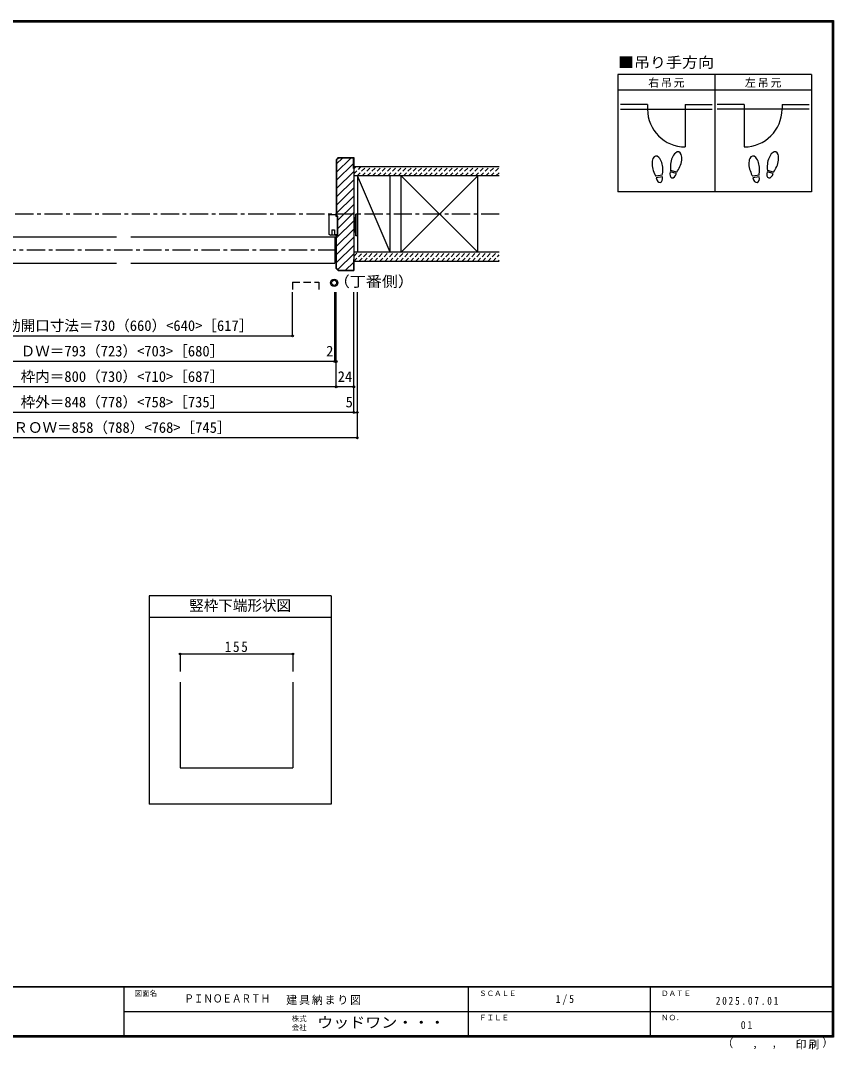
# Model space of a CAD drawing. Units: millimetres at full size, sheet at 1:5; details may follow other scales. Extents: x -973 to 977, y -718 to 696.
# Drawn here: x -140 to 977, y -718 to 696 of the extents above; entities that cross this region are included whole.
import ezdxf
from ezdxf.enums import TextEntityAlignment as Align

# ---------------------------------------------------------------- set-up
doc = ezdxf.new("R2010")
doc.units = ezdxf.units.MM
doc.header["$LTSCALE"] = 5
doc.header["$PDMODE"] = 32
doc.header["$PDSIZE"] = 2.5
for name, pattern in [('CHAIN1', [8, 5, -1, 1, -1]), ('DASHED1', [1.8, 1.2, -0.6]), ('DASHED2', [3, 2, -1])]:
    doc.linetypes.add(name, pattern=pattern)
for name, color, linetype in [('0-0_補助線', 7, 'Continuous'), ('0-1_通り芯', 4, 'CHAIN1'), ('0-3_仕上げ', 2, 'Continuous'), ('0-4_枠', 3, 'Continuous'), ('0-6_扉', 6, 'Continuous'), ('0-7_金物', 7, 'Continuous'), ('0-8_戸当り', 3, 'Continuous'), ('0-A_文字', 3, 'Continuous'), ('0-B_寸法', 7, 'Continuous'), ('0-C_ハッチ', 4, 'DASHED1'), ('F-0_補助線', 7, 'Continuous'), ('F-1_枠', 6, 'Continuous'), ('F-A_文字', 7, 'Continuous')]:
    doc.layers.add(name, color=color, linetype=linetype)
doc.styles.add('ＭＳ ゴシック', font='')
doc.styles.get('ＭＳ ゴシック').set_extended_font_data('MS Gothic')

# ---------------------------------------------------------------- blocks, each defined once
blk = doc.blocks.new('02')
at = {"layer": '0-0_補助線'}
for p, q in [((-4.998, -10.239), (-4.998, 14.761)), ((5.802, 17.761), (-3.198, 17.761)), ((6.802, 16.761), (6.802, -9.239)), ((-4.998, -10.239), (-0.698, -10.239)), ((2.702, -3.239), (2.702, -10.239)), ((5.802, -10.239), (2.702, -10.239)), ((5.002, -10.239), (4.402, -10.839))]:
    blk.add_line(p, q, dxfattribs=at)
for points in [[(-4.998, 14.761), (-3.198, 14.761), (-3.198, 17.761)], [(-3.469, -10.239), (-2.869, -10.839), (4.402, -10.839)], [(2.702, -3.239), (-0.698, -3.239), (-0.698, -10.239)]]:
    blk.add_lwpolyline(points, dxfattribs=at)
for centre, start, end in [((5.802, 16.761), 0, 90), ((5.802, -9.239), 270, 0)]:
    blk.add_arc(centre, 1, start, end, dxfattribs=at)

msp = doc.modelspace()

# ---------------------------------------------------------------- linework, layer by layer
at = {"layer": '0-0_補助線', "color": 3}
for p, q in [((295.92, 427.004), (293.653, 427.004)), ((295.92, 401.004), (295.92, 427.004)), ((293.653, 401.004), (295.92, 401.004))]:
    msp.add_line(p, q, dxfattribs=at)
at = {"layer": '0-0_補助線'}
for p, q in [((320.629, 425), (318.629, 425)), ((318.629, 405), (318.629, 425)), ((320.629, 400), (320.629, 430)), ((322.629, 430), (320.629, 430)), ((322.629, 400), (322.629, 430)), ((318.629, 424), (317.653, 424)), ((318.629, 406), (317.653, 406)), ((320.629, 405), (318.629, 405)), ((322.629, 400), (320.629, 400))]:
    msp.add_line(p, q, dxfattribs=at)
at = {"layer": '0-0_補助線', "color": 4}
for p, q in [((79.182, -174.5), (234.182, -174.5)), ((79.182, -174.5), (79.182, -198.49)), ((234.182, -174.5), (234.182, -198.49))]:
    msp.add_line(p, q, dxfattribs=at)
at = {"layer": '0-0_補助線'}
for p in [(79.182, -174.5), (234.182, -174.5)]:
    msp.add_point(p, dxfattribs=at)
at = {"layer": '0-1_通り芯'}
for p, q in [((517.653, 430), (-517.347, 430)), ((293.653, 380.5), (-293.347, 380.5))]:
    msp.add_line(p, q, dxfattribs=at)
at = {"layer": '0-3_仕上げ'}
for p, q in [((517.653, 495), (317.653, 495)), ((517.653, 482.5), (317.653, 482.5)), ((517.653, 377.5), (317.653, 377.5)), ((517.653, 365), (317.653, 365))]:
    msp.add_line(p, q, dxfattribs=at)
at = {"layer": '0-3_仕上げ', "color": 7}
for p, q in [((367.629, 377.5), (322.629, 482.5)), ((383.037, 482.5), (488.037, 377.5)), ((383.037, 377.5), (488.037, 482.5))]:
    msp.add_line(p, q, dxfattribs=at)
at = {"layer": '0-3_仕上げ', "color": 3}
for p, q in [((322.629, 482.5), (322.629, 377.5)), ((367.629, 377.5), (367.629, 482.5)), ((383.037, 377.5), (383.037, 482.5)), ((488.037, 377.5), (488.037, 482.5))]:
    msp.add_line(p, q, dxfattribs=at)
at = {"layer": '0-4_枠'}
for p, q in [((296.689, 507), (294.153, 504.464)), ((294.153, 504.464), (294.153, 427.004)), ((296.481, 507.5), (317.653, 507.5)), ((317.153, 507), (296.689, 507)), ((317.153, 492.5), (317.153, 507)), ((317.653, 507.5), (317.653, 352.5)), ((317.153, 492.5), (317.653, 492.5)), ((293.653, 355.328), (293.653, 401.004)), ((294.153, 355.536), (294.153, 401.004)), ((296.481, 352.5), (293.653, 355.328)), ((296.689, 353), (294.153, 355.536)), ((317.153, 367.5), (317.153, 353)), ((317.153, 367.5), (317.653, 367.5)), ((296.481, 352.5), (317.653, 352.5)), ((296.689, 353), (317.153, 353)), ((79.182, -213.227), (79.182, -331.007)), ((234.182, -213.227), (234.182, -331.007)), ((79.182, -331.007), (234.182, -331.007))]:
    msp.add_line(p, q, dxfattribs=at)
msp.add_lwpolyline([(296.481, 507.5), (293.653, 504.672), (293.653, 428)], dxfattribs=at)
at = {"layer": '0-6_扉'}
for p, q in [((-288.347, 398.5), (-8.347, 398.5)), ((11.653, 398.5), (291.653, 398.5)), ((291.653, 398.5), (291.653, 362.5)), ((-288.347, 362.5), (-8.347, 362.5)), ((11.653, 362.5), (291.653, 362.5))]:
    msp.add_line(p, q, dxfattribs=at)
at = {"layer": '0-6_扉', "linetype": 'DASHED2'}
for p, q in [((233.658, 336.408), (269.658, 336.408)), ((233.658, 336.408), (233.658, 322.5)), ((269.658, 336.408), (269.658, 322.5))]:
    msp.add_line(p, q, dxfattribs=at)
at = {"layer": '0-7_金物'}
for radius in [5, 3.5]:
    msp.add_circle((290.702, 335.457), radius, dxfattribs=at)
at = {"layer": '0-8_戸当り', "color": 2}
for p, q in [((721.239, 580.308), (684.139, 580.308)), ((721.239, 580.308), (721.239, 574.008)), ((773.039, 580.308), (810.139, 580.308)), ((773.039, 580.308), (773.039, 522.208)), ((854.239, 580.308), (817.139, 580.308)), ((854.239, 580.308), (854.239, 522.208)), ((906.039, 580.308), (943.139, 580.308)), ((906.039, 580.308), (906.039, 574.008)), ((684.139, 574.008), (810.139, 574.008)), ((943.139, 574.008), (817.139, 574.008))]:
    msp.add_line(p, q, dxfattribs=at)
at = {"layer": '0-8_戸当り'}
for p, q in [((741.457, 483.378), (732.811, 481.853)), ((741.822, 481.31), (733.175, 479.785)), ((760.924, 485.706), (752.444, 487.978)), ((761.468, 487.735), (752.987, 490.007)), ((874.457, 483.378), (865.811, 481.853)), ((874.822, 481.31), (866.175, 479.785)), ((893.924, 485.706), (885.444, 487.978)), ((894.468, 487.735), (885.987, 490.007))]:
    msp.add_line(p, q, dxfattribs=at)
at = {"layer": '0-8_戸当り', "color": 2}
for centre, start, end in [((773.039, 574.008), 180, 270), ((854.239, 574.008), 270, 0)]:
    msp.add_arc(centre, 51.8, start, end, dxfattribs=at)
at = {"layer": '0-8_戸当り'}
for centre, major_axis, ratio, start_param, end_param in [((734.795, 495.877), (-2.445, 13.867), 0.5, 4.34059143, 8.22577918), ((760.713, 501.878), (3.644, 13.601), 0.5, 4.34059143, 8.22577918), ((867.795, 495.877), (-2.445, 13.867), 0.5, 4.34059143, 8.22577918), ((893.713, 501.878), (3.644, 13.601), 0.5, 4.34059143, 8.22577918), ((760.609, 501.489), (4.416, 16.48), 0.4, 1.85063327, 2.44287679), ((760.609, 501.489), (4.416, 16.48), 0.4, 3.84030852, 4.43255203), ((893.609, 501.489), (4.416, 16.48), 0.4, 1.85063327, 2.44287679), ((893.609, 501.489), (4.416, 16.48), 0.4, 3.84030852, 4.43255203), ((734.865, 495.481), (-2.963, 16.802), 0.4, 1.85063327, 2.44287679), ((737.498, 480.548), (-1.27, 7.205), 0.6, 1.57079633, 4.71238898), ((734.865, 495.481), (-2.963, 16.802), 0.4, 3.84030852, 4.43255203), ((756.684, 486.842), (1.894, 7.067), 0.6, 1.57079633, 4.71238898), ((867.865, 495.481), (-2.963, 16.802), 0.4, 1.85063327, 2.44287679), ((870.498, 480.548), (-1.27, 7.205), 0.6, 1.57079633, 4.71238898), ((867.865, 495.481), (-2.963, 16.802), 0.4, 3.84030852, 4.43255203), ((889.684, 486.842), (1.894, 7.067), 0.6, 1.57079633, 4.71238898)]:
    msp.add_ellipse(centre, major_axis=major_axis, ratio=ratio, start_param=start_param, end_param=end_param, dxfattribs=at)
at = {"layer": '0-A_文字'}
for p, q in [((680.639, 621.667), (680.639, 460.667)), ((946.639, 621.667), (680.639, 621.667)), ((813.639, 621.667), (813.639, 460.667)), ((680.639, 600.667), (946.639, 600.667)), ((286.653, -94.5), (36.653, -94.5)), ((36.653, -94.5), (36.653, -381.007)), ((286.653, -94.5), (286.653, -381.007)), ((286.653, -124.5), (36.653, -124.5)), ((286.653, -381.007), (36.653, -381.007))]:
    msp.add_line(p, q, dxfattribs=at)
msp.add_lwpolyline([(946.639, 621.667), (946.639, 460.667), (680.639, 460.667)], dxfattribs=at)
at = {"layer": '0-B_寸法', "color": 4}
for p, q in [((233.658, 262.5), (233.658, 322.5)), ((291.653, 227.5), (291.653, 322.5)), ((293.653, 192.5), (293.653, 322.5)), ((317.653, 157.5), (317.653, 322.5)), ((322.653, 122.5), (322.653, 322.5)), ((-283.347, 262.5), (233.658, 262.5)), ((293.653, 227.5), (-293.347, 227.5)), ((317.653, 192.5), (-317.347, 192.5)), ((317.653, 157.5), (-317.347, 157.5)), ((317.653, 157.5), (322.653, 157.5)), ((322.653, 122.5), (-322.347, 122.5))]:
    msp.add_line(p, q, dxfattribs=at)
at = {"layer": '0-B_寸法'}
for p in [(233.658, 262.5), (291.653, 227.5), (293.653, 227.5), (293.653, 192.5), (317.653, 192.5), (317.653, 157.5), (322.653, 157.5), (322.653, 122.5)]:
    msp.add_point(p, dxfattribs=at)
at = {"layer": '0-C_ハッチ', "linetype": 'Continuous'}
for p, q in [((313.486, 507), (294.153, 487.666)), ((302.173, 507), (294.153, 498.98)), ((317.153, 499.353), (294.153, 476.353)), ((317.653, 488.539), (294.153, 465.039)), ((317.653, 477.225), (294.153, 453.725)), ((317.653, 465.912), (294.153, 442.412)), ((317.653, 454.598), (294.153, 431.098)), ((317.653, 443.284), (295.92, 421.551)), ((317.653, 431.97), (295.92, 410.237)), ((317.653, 420.657), (294.153, 397.157)), ((317.653, 409.343), (294.153, 385.843)), ((317.653, 398.029), (294.153, 374.529)), ((317.653, 386.716), (294.153, 363.216)), ((317.653, 375.402), (295.97, 353.719)), ((317.153, 363.588), (306.565, 353))]:
    msp.add_line(p, q, dxfattribs=at)
at = {"layer": '0-C_ハッチ'}
for p, q in [((317.653, 485.03), (327.623, 495)), ((317.653, 492.101), (320.552, 495)), ((322.194, 482.5), (334.694, 495)), ((329.265, 482.5), (341.765, 495)), ((336.336, 482.5), (348.836, 495)), ((343.408, 482.5), (355.908, 495)), ((350.479, 482.5), (362.979, 495)), ((357.55, 482.5), (370.05, 495)), ((364.621, 482.5), (377.121, 495)), ((371.692, 482.5), (384.192, 495)), ((378.763, 482.5), (391.263, 495)), ((385.834, 482.5), (398.334, 495)), ((392.905, 482.5), (405.405, 495)), ((407.047, 482.5), (419.547, 495)), ((414.118, 482.5), (426.618, 495)), ((421.189, 482.5), (433.689, 495)), ((428.26, 482.5), (440.76, 495)), ((435.331, 482.5), (447.831, 495)), ((442.402, 482.5), (454.902, 495)), ((449.474, 482.5), (461.974, 495)), ((456.545, 482.5), (469.045, 495)), ((463.616, 482.5), (476.116, 495)), ((470.687, 482.5), (483.187, 495)), ((477.758, 482.5), (490.258, 495)), ((484.829, 482.5), (497.329, 495)), ((491.9, 482.5), (504.4, 495)), ((498.971, 482.5), (511.471, 495)), ((399.976, 482.5), (410.818, 493.341)), ((506.042, 482.5), (517.653, 494.111)), ((513.113, 482.5), (517.653, 487.04)), ((317.653, 371.893), (323.26, 377.5)), ((317.742, 364.911), (330.331, 377.5)), ((324.902, 365), (337.402, 377.5)), ((331.974, 365), (344.474, 377.5)), ((339.045, 365), (351.545, 377.5)), ((346.116, 365), (358.616, 377.5)), ((353.187, 365), (365.687, 377.5)), ((360.258, 365), (372.758, 377.5)), ((367.329, 365), (379.829, 377.5)), ((374.4, 365), (386.9, 377.5)), ((381.471, 365), (393.971, 377.5)), ((388.542, 365), (401.042, 377.5)), ((395.613, 365), (408.113, 377.5)), ((402.684, 365), (415.184, 377.5)), ((409.755, 365), (422.255, 377.5)), ((416.826, 365), (429.326, 377.5)), ((423.897, 365), (436.397, 377.5)), ((430.969, 365), (443.469, 377.5)), ((438.04, 365), (450.54, 377.5)), ((445.111, 365), (457.611, 377.5)), ((452.182, 365), (464.682, 377.5)), ((459.253, 365), (471.753, 377.5)), ((466.324, 365), (478.824, 377.5)), ((473.395, 365), (485.895, 377.5)), ((480.466, 365), (492.966, 377.5)), ((487.537, 365), (500.037, 377.5)), ((494.608, 365), (507.108, 377.5)), ((501.679, 365), (514.179, 377.5)), ((508.75, 365), (517.653, 373.903)), ((515.821, 365), (517.653, 366.832))]:
    msp.add_line(p, q, dxfattribs=at)
at = {"layer": 'F-1_枠'}
for p, q in [((-973.347, 695.833), (976.653, 695.833)), ((-973.347, 695), (976.653, 695)), ((-973.347, 694.167), (976.653, 694.167)), ((974.986, 695.833), (974.986, -700.833)), ((975.82, 695.833), (975.82, -700.833)), ((976.653, 695.833), (976.653, -700.833)), ((976.653, -631.667), (-973.347, -631.667)), ((976.653, -632.5), (-973.347, -632.5)), ((1.653, -632.5), (1.653, -699.167)), ((474.986, -632.5), (474.986, -699.167)), ((724.986, -632.5), (724.986, -699.167)), ((1.653, -665.833), (974.986, -665.834)), ((976.653, -699.167), (-973.347, -699.167)), ((976.653, -700), (-973.347, -700)), ((976.653, -700.833), (-973.347, -700.833))]:
    msp.add_line(p, q, dxfattribs=at)

# ---------------------------------------------------------------- block references
at = {"layer": '0-0_補助線', "xscale": -1}
msp.add_blockref('02', (290.455, 411.743), dxfattribs=at)

# ---------------------------------------------------------------- texts
at = {"layer": '0-0_補助線', "insert": (140.432, -172), "char_height": 14.66, "attachment_point": 7, "style": 'ＭＳ ゴシック'}
msp.add_mtext('\\T1.27;\\W0.9;155', dxfattribs=at)
at = {"layer": '0-A_文字', "color": 7, "style": 'ＭＳ ゴシック', "width": 1.1}
for s, p in [('■吊り手方向', (680.639, 626.667)), ('（丁番側）', (290.335, 325.605))]:
    msp.add_text(s, height=14.66, dxfattribs=at).set_placement(p, align=Align.BOTTOM_LEFT)
at = {"layer": '0-A_文字', "color": 7, "style": 'ＭＳ ゴシック'}
msp.add_text('竪枠下端形状図', height=14.66, dxfattribs=at).set_placement((91.653, -119.5), align=Align.BOTTOM_LEFT)
at = {"layer": '0-A_文字', "color": 7, "char_height": 11, "attachment_point": 7, "style": 'ＭＳ ゴシック'}
for s, insert in [('\\T1.17;右吊元', (722.139, 603.667)), ('\\T1.17;左吊元', (855.139, 603.667))]:
    msp.add_mtext(s, dxfattribs=dict(at, insert=insert))
at = {"layer": '0-B_寸法', "style": 'ＭＳ ゴシック'}
for s, p in [('有効開口寸法＝730（660）<640>［617］', (-179.847, 265)), ('ＤＷ＝793（723）<703>［680］', (-139.847, 230)), ('2', (279.757, 230)), ('枠内＝800（730）<710>［687］', (-139.847, 195)), ('24', (295.653, 195)), ('枠外＝848（778）<758>［735］', (-139.847, 160)), ('5', (306.539, 160)), ('ＲＯＷ＝858（788）<768>［745］', (-149.847, 125))]:
    msp.add_text(s, height=14.66, dxfattribs=at).set_placement(p, align=Align.BOTTOM_LEFT)
at = {"layer": 'F-0_補助線', "style": 'ＭＳ ゴシック', "width": 0.85}
msp.add_text('ＰＩＮＯＥＡＲＴＨ', height=11, dxfattribs=at).set_placement((84.986, -656.667), align=Align.BOTTOM_LEFT)
at = {"layer": 'F-0_補助線', "insert": (224.986, -656.667), "char_height": 11, "attachment_point": 7, "style": 'ＭＳ ゴシック'}
msp.add_mtext('\\T1.17;建具納まり図', dxfattribs=at)
at = {"layer": 'F-A_文字', "style": 'ＭＳ ゴシック'}
for s, height, p in [('図面名', 7.331, (16.653, -646.667)), ('ＳＣＡＬＥ', 7.331, (489.986, -646.667)), ('ＤＡＴＥ', 7.331, (739.986, -646.667)), ('株式', 7.331, (232.486, -681.5)), ('ＦＩＬＥ', 7.331, (489.986, -680)), ('ＮＯ．', 7.331, (739.986, -680.001)), ('会社', 7.331, (232.486, -693.5)), ('（', 11, (823.992, -718.052)), ('）', 11, (961.387, -717.355)), (',', 11, (865.199, -718.052)), (',', 11, (891.686, -717.588))]:
    msp.add_text(s, height=height, dxfattribs=at).set_placement(p, align=Align.BOTTOM_LEFT)
at = {"layer": 'F-A_文字', "style": 'ＭＳ ゴシック', "width": 1.1}
msp.add_text('ウッドワン・・・', height=14.66, dxfattribs=at).set_placement((267.486, -692.5), align=Align.BOTTOM_LEFT)
at = {"layer": 'F-A_文字', "char_height": 11, "attachment_point": 7, "style": 'ＭＳ ゴシック'}
for s, insert in [('\\T1.38;\\W0.9;1/5', (594.986, -656.667)), ('\\T1.39;\\W0.85;2025.07.01', (814.986, -656.667)), ('\\T1.36;\\W0.9;01', (849.361, -690.001)), ('\\T1.17;印刷', (924.678, -717.82))]:
    msp.add_mtext(s, dxfattribs=dict(at, insert=insert))

doc.saveas('drawing.dxf')
